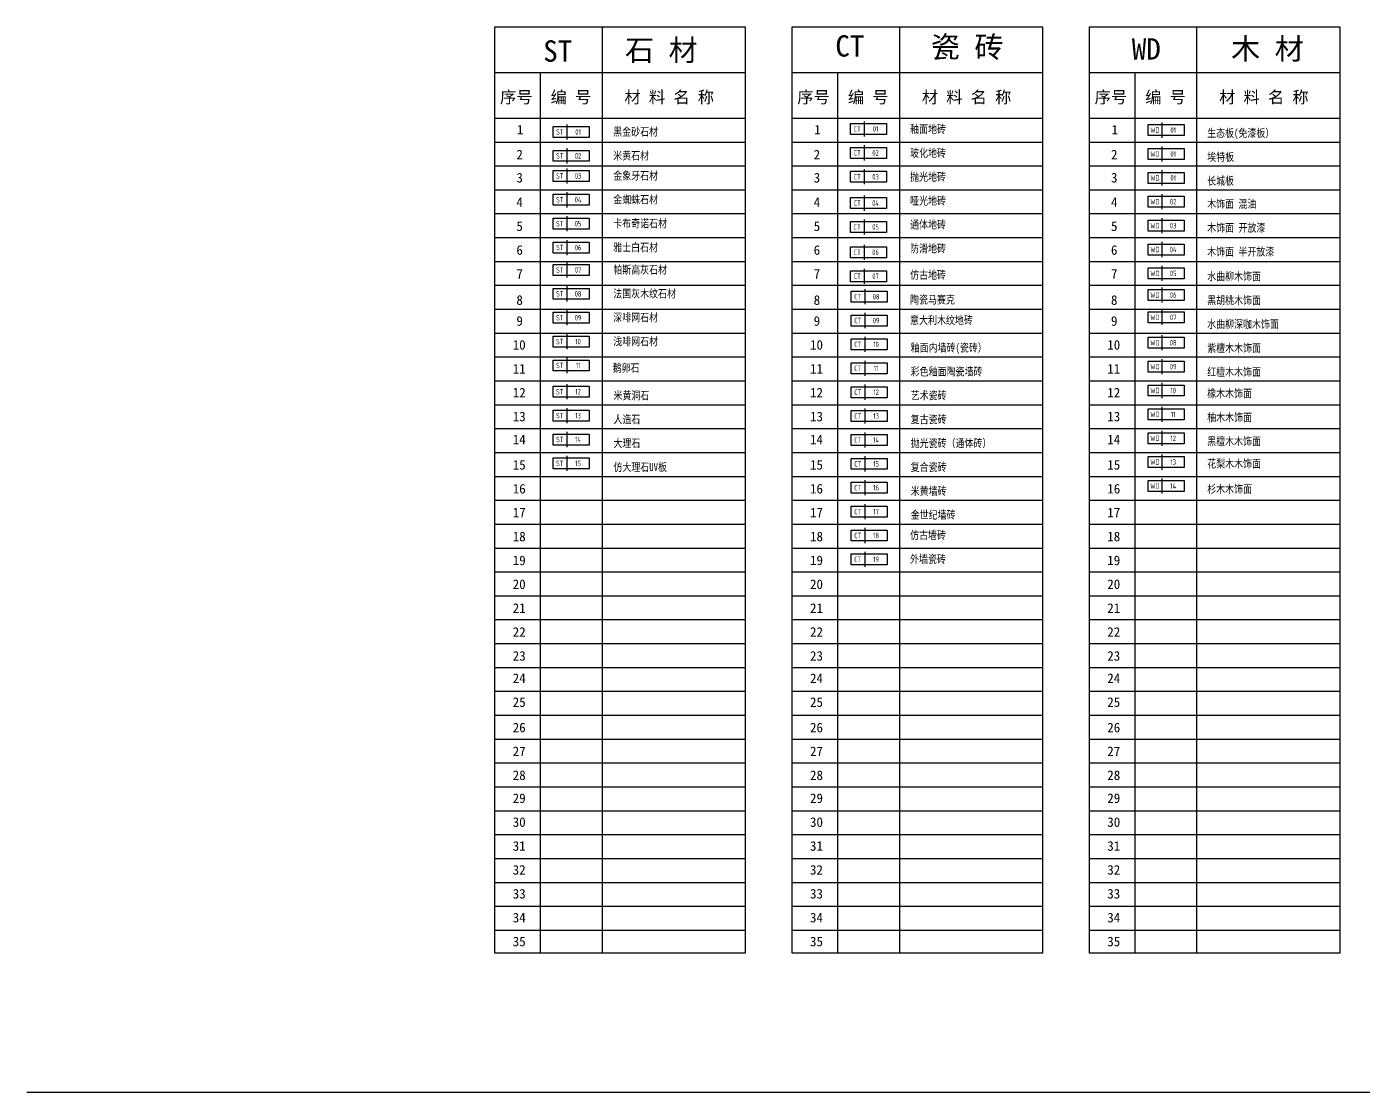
# Model space of a CAD drawing. Header units: millimetres. Extents: x -108685 to 756730, y -311791 to -113.
# Drawn here: x -49350 to -36820, y -290623 to -280632 of the extents above; entities that cross this region are included whole.
import ezdxf
from ezdxf.enums import TextEntityAlignment as Align

# ---------------------------------------------------------------- set-up
doc = ezdxf.new("R2010")
doc.units = ezdxf.units.MM
doc.layers.add('AQ3-【土建墙体】Original_wall', color=160, linetype='Continuous')
doc.layers.add('XX9-【标注引线】Dim', color=44, linetype='Continuous')
doc.styles.add('BLIP', font='ARCHSTYL.SHX', dxfattribs={"width": 0.75, "height": 12})
doc.styles.add('LRL-DIMT', font='archquik.shx', dxfattribs={"width": 0.8})
doc.styles.add('LRL-TXT1', font='NSimSun.ttf', dxfattribs={"width": 0.8})
doc.styles.add('新宋体', font='NSimSun.ttf')
doc.styles.add('黑体', font='simhei.ttf')

# ---------------------------------------------------------------- blocks, each defined once
blk = doc.blocks.new('FIN-REF')
for p, q in [((0, -3.5), (0, 3.5)), ((0, 3.5), (23, 3.5)), ((9, -4.83), (9, 4.83)), ((23, 3.5), (23, -3.5)), ((23, -3.5), (0, -3.5))]:
    blk.add_line(p, q)
at = {"style": 'BLIP', "width": 0.8, "flags": 4}
for p in [(-1.25, -3.33), (-1.16, -7.76)]:
    blk.add_attdef('ITEM', text='', height=3.5, dxfattribs=at).set_placement(p, align=Align.BOTTOM_RIGHT)
for tag, p in [('ITEM', (4.27, 0.01)), ('NUM', (15.95, 0.01)), ('ITEM', (10.51, -6.85)), ('ITEM', (10.51, -11.28))]:
    blk.add_attdef(tag, text='', height=3.5, dxfattribs=at).set_placement(p, align=Align.MIDDLE)
for p in [(23.89, -3.41), (24.07, -7.75)]:
    blk.add_attdef('ITEM', text='', height=3.5, dxfattribs=at).set_placement(p, align=Align.BOTTOM_LEFT)

msp = doc.modelspace()

# ---------------------------------------------------------------- linework, layer by layer
for p, q in [((-44960.6, -280632.4), (-42614.3, -280632.4)), ((-43956.1, -280632.4), (-43956.1, -289318.8)), ((-42614.3, -280632.4), (-42614.3, -289318.8)), ((-42173.6, -280632.4), (-39827.4, -280632.4)), ((-41169.2, -280632.4), (-41169.2, -289318.8)), ((-39827.4, -280632.4), (-39827.4, -289318.8)), ((-39386.7, -280632.4), (-37040.4, -280632.4)), ((-38382.2, -280632.4), (-38382.2, -289318.8)), ((-37040.4, -280632.4), (-37040.4, -289318.8)), ((-44960.6, -281060.9), (-42614.3, -281060.9)), ((-44535.9, -281060.9), (-44535.9, -289318.8)), ((-42173.6, -281060.9), (-39827.4, -281060.9)), ((-41749, -281060.9), (-41749, -289318.8)), ((-39386.7, -281060.9), (-37040.4, -281060.9)), ((-38962, -281060.9), (-38962, -289318.8)), ((-44960.6, -281489.4), (-42614.3, -281489.4)), ((-42173.6, -281489.4), (-39827.4, -281489.4)), ((-39386.7, -281489.4), (-37040.4, -281489.4)), ((-44960.6, -281713.4), (-42614.3, -281713.4)), ((-42173.6, -281713.4), (-39827.4, -281713.4)), ((-39386.7, -281713.4), (-37040.4, -281713.4)), ((-44960.6, -281937.3), (-42614.3, -281937.3)), ((-42173.6, -281937.3), (-39827.4, -281937.3)), ((-39386.7, -281937.3), (-37040.4, -281937.3)), ((-44960.6, -282161.2), (-42614.3, -282161.2)), ((-42173.6, -282161.2), (-39827.4, -282161.2)), ((-39386.7, -282161.2), (-37040.4, -282161.2)), ((-44960.6, -282385.1), (-42614.3, -282385.1)), ((-42173.6, -282385.1), (-39827.4, -282385.1)), ((-39386.7, -282385.1), (-37040.4, -282385.1)), ((-44960.6, -282609.1), (-42614.3, -282609.1)), ((-42173.6, -282609.1), (-39827.4, -282609.1)), ((-39386.7, -282609.1), (-37040.4, -282609.1)), ((-44960.6, -282833), (-42614.3, -282833)), ((-42173.6, -282833), (-39827.4, -282833)), ((-39386.7, -282833), (-37040.4, -282833)), ((-44960.6, -283056.9), (-42614.3, -283056.9)), ((-42173.6, -283056.9), (-39827.4, -283056.9)), ((-39386.7, -283056.9), (-37040.4, -283056.9)), ((-44960.6, -283280.9), (-42614.3, -283280.9)), ((-42173.6, -283280.9), (-39827.4, -283280.9)), ((-39386.7, -283280.9), (-37040.4, -283280.9)), ((-44960.6, -283504.8), (-42614.3, -283504.8)), ((-42173.6, -283504.8), (-39827.4, -283504.8)), ((-39386.7, -283504.8), (-37040.4, -283504.8)), ((-44960.6, -283728.7), (-42614.3, -283728.7)), ((-42173.6, -283728.7), (-39827.4, -283728.7)), ((-39386.7, -283728.7), (-37040.4, -283728.7)), ((-44960.6, -283952.6), (-42614.3, -283952.6)), ((-42173.6, -283952.6), (-39827.4, -283952.6)), ((-39386.7, -283952.6), (-37040.4, -283952.6)), ((-44960.6, -284176.6), (-42614.3, -284176.6)), ((-42173.6, -284176.6), (-39827.4, -284176.6)), ((-39386.7, -284176.6), (-37040.4, -284176.6)), ((-44960.6, -284400.5), (-42614.3, -284400.5)), ((-42173.6, -284400.5), (-39827.4, -284400.5)), ((-39386.7, -284400.5), (-37040.4, -284400.5)), ((-44960.6, -284624.4), (-42614.3, -284624.4)), ((-42173.6, -284624.4), (-39827.4, -284624.4)), ((-39386.7, -284624.4), (-37040.4, -284624.4)), ((-44960.6, -284848.4), (-42614.3, -284848.4)), ((-42173.6, -284848.4), (-39827.4, -284848.4)), ((-39386.7, -284848.4), (-37040.4, -284848.4)), ((-44960.6, -285072.3), (-42614.3, -285072.3)), ((-42173.6, -285072.3), (-39827.4, -285072.3)), ((-39386.7, -285072.3), (-37040.4, -285072.3)), ((-44960.6, -285296.2), (-42614.3, -285296.2)), ((-42173.6, -285296.2), (-39827.4, -285296.2)), ((-39386.7, -285296.2), (-37040.4, -285296.2)), ((-44960.6, -285520.1), (-42614.3, -285520.1)), ((-42173.6, -285520.1), (-39827.4, -285520.1)), ((-39386.7, -285520.1), (-37040.4, -285520.1)), ((-44960.6, -285744.1), (-42614.3, -285744.1)), ((-42173.6, -285744.1), (-39827.4, -285744.1)), ((-39386.7, -285744.1), (-37040.4, -285744.1)), ((-44960.6, -285968), (-42614.3, -285968)), ((-42173.6, -285968), (-39827.4, -285968)), ((-39386.7, -285968), (-37040.4, -285968)), ((-44960.6, -286191.9), (-42614.3, -286191.9)), ((-42173.6, -286191.9), (-39827.4, -286191.9)), ((-39386.7, -286191.9), (-37040.4, -286191.9)), ((-44960.6, -286415.9), (-42614.3, -286415.9)), ((-42173.6, -286415.9), (-39827.4, -286415.9)), ((-39386.7, -286415.9), (-37040.4, -286415.9)), ((-44960.6, -286639.8), (-42614.3, -286639.8)), ((-42173.6, -286639.8), (-39827.4, -286639.8)), ((-39386.7, -286639.8), (-37040.4, -286639.8)), ((-44960.6, -286863.7), (-42614.3, -286863.7)), ((-42173.6, -286863.7), (-39827.4, -286863.7)), ((-39386.7, -286863.7), (-37040.4, -286863.7)), ((-44960.6, -287087.6), (-42614.3, -287087.6)), ((-42173.6, -287087.6), (-39827.4, -287087.6)), ((-39386.7, -287087.6), (-37040.4, -287087.6)), ((-44960.6, -287311.6), (-42614.3, -287311.6)), ((-42173.6, -287311.6), (-39827.4, -287311.6)), ((-39386.7, -287311.6), (-37040.4, -287311.6)), ((-44960.6, -287535.5), (-42614.3, -287535.5)), ((-42173.6, -287535.5), (-39827.4, -287535.5)), ((-39386.7, -287535.5), (-37040.4, -287535.5)), ((-44960.6, -287759.4), (-42614.3, -287759.4)), ((-42173.6, -287759.4), (-39827.4, -287759.4)), ((-39386.7, -287759.4), (-37040.4, -287759.4)), ((-44960.6, -287983.3), (-42614.3, -287983.3)), ((-42173.6, -287983.3), (-39827.4, -287983.3)), ((-39386.7, -287983.3), (-37040.4, -287983.3)), ((-44960.6, -288207.3), (-42614.3, -288207.3)), ((-42173.6, -288207.3), (-39827.4, -288207.3)), ((-39386.7, -288207.3), (-37040.4, -288207.3)), ((-44960.6, -288431.2), (-42614.3, -288431.2)), ((-42173.6, -288431.2), (-39827.4, -288431.2)), ((-39386.7, -288431.2), (-37040.4, -288431.2)), ((-44960.6, -288655.1), (-42614.3, -288655.1)), ((-42173.6, -288655.1), (-39827.4, -288655.1)), ((-39386.7, -288655.1), (-37040.4, -288655.1)), ((-44960.6, -288879.1), (-42614.3, -288879.1)), ((-42173.6, -288879.1), (-39827.4, -288879.1)), ((-39386.7, -288879.1), (-37040.4, -288879.1)), ((-44960.6, -289103), (-42614.3, -289103)), ((-42173.6, -289103), (-39827.4, -289103)), ((-39386.7, -289103), (-37040.4, -289103))]:
    msp.add_line(p, q)
for points in [[(-42614.3, -281060.9), (-42614.3, -289318.8), (-44960.6, -289318.8), (-44960.6, -280632.4)], [(-39827.4, -281060.9), (-39827.4, -289318.8), (-42173.6, -289318.8), (-42173.6, -280632.4)], [(-37040.4, -281060.9), (-37040.4, -289318.8), (-39386.7, -289318.8), (-39386.7, -280632.4)]]:
    msp.add_lwpolyline(points)
at = {"layer": 'AQ3-【土建墙体】Original_wall'}
msp.add_line((-49349.6, -290623.4), (-23225.1, -290623.4), dxfattribs=at)

# ---------------------------------------------------------------- block references
ref = msp.add_blockref('FIN-REF', (-41626.4, -281591.1), dxfattribs=dict(xscale=14.67391304340708, yscale=14.67391304340708, zscale=14.67391304340708))
ref.add_attrib('ITEM', 'CT', dxfattribs={"height": 51.36, "style": 'LRL-DIMT', "width": 0.8}).set_placement((-41563.7, -281591), align=Align.MIDDLE)
ref.add_attrib('NUM', '01', dxfattribs={"height": 51.36, "style": 'LRL-DIMT', "width": 0.8}).set_placement((-41392.3, -281591), align=Align.MIDDLE)
ref = msp.add_blockref('FIN-REF', (-38836.2, -281601.8), dxfattribs=dict(xscale=14.67391304340708, yscale=14.67391304340708, zscale=14.67391304340708))
ref.add_attrib('ITEM', 'WD', dxfattribs={"height": 51.36, "style": 'LRL-DIMT', "width": 0.8}).set_placement((-38773.5, -281601.6), align=Align.MIDDLE)
ref.add_attrib('NUM', '01', dxfattribs={"height": 51.36, "style": 'LRL-DIMT', "width": 0.8}).set_placement((-38602.1, -281601.6), align=Align.MIDDLE)
at = {"linetype": 'ByBlock'}
ref = msp.add_blockref('FIN-REF', (-44415.2, -281619), dxfattribs=dict(at, xscale=14.67391304340708, yscale=14.67391304340708, zscale=14.67391304340708))
ref.add_attrib('ITEM', 'ST', dxfattribs={"height": 51.36, "style": 'LRL-DIMT', "width": 0.8}).set_placement((-44352.5, -281618.8), align=Align.MIDDLE)
ref.add_attrib('NUM', '01', dxfattribs={"height": 51.36, "style": 'LRL-DIMT', "width": 0.8}).set_placement((-44181, -281618.8), align=Align.MIDDLE)
ref = msp.add_blockref('FIN-REF', (-44415.2, -281842.9), dxfattribs=dict(at, xscale=14.67391304340708, yscale=14.67391304340708, zscale=14.67391304340708))
ref.add_attrib('ITEM', 'ST', dxfattribs={"height": 51.36, "style": 'LRL-DIMT', "width": 0.8}).set_placement((-44352.5, -281842.8), align=Align.MIDDLE)
ref.add_attrib('NUM', '02', dxfattribs={"height": 51.36, "style": 'LRL-DIMT', "width": 0.8}).set_placement((-44181, -281842.8), align=Align.MIDDLE)
ref = msp.add_blockref('FIN-REF', (-41626.4, -281815.1), dxfattribs=dict(xscale=14.67391304340708, yscale=14.67391304340708, zscale=14.67391304340708))
ref.add_attrib('ITEM', 'CT', dxfattribs={"height": 51.36, "style": 'LRL-DIMT', "width": 0.8}).set_placement((-41563.7, -281814.9), align=Align.MIDDLE)
ref.add_attrib('NUM', '02', dxfattribs={"height": 51.36, "style": 'LRL-DIMT', "width": 0.8}).set_placement((-41392.3, -281814.9), align=Align.MIDDLE)
ref = msp.add_blockref('FIN-REF', (-38836.2, -281825.7), dxfattribs=dict(xscale=14.67391304340708, yscale=14.67391304340708, zscale=14.67391304340708))
ref.add_attrib('ITEM', 'WD', dxfattribs={"height": 51.36, "style": 'LRL-DIMT', "width": 0.8}).set_placement((-38773.5, -281825.5), align=Align.MIDDLE)
ref.add_attrib('NUM', '01', dxfattribs={"height": 51.36, "style": 'LRL-DIMT', "width": 0.8}).set_placement((-38602.1, -281825.5), align=Align.MIDDLE)
ref = msp.add_blockref('FIN-REF', (-44415.2, -282031.2), dxfattribs=dict(at, xscale=14.67391304340708, yscale=14.67391304340708, zscale=14.67391304340708))
ref.add_attrib('ITEM', 'ST', dxfattribs={"height": 51.36, "style": 'LRL-DIMT', "width": 0.8}).set_placement((-44352.5, -282031), align=Align.MIDDLE)
ref.add_attrib('NUM', '03', dxfattribs={"height": 51.36, "style": 'LRL-DIMT', "width": 0.8}).set_placement((-44181, -282031), align=Align.MIDDLE)
ref = msp.add_blockref('FIN-REF', (-41626.4, -282039), dxfattribs=dict(xscale=14.67391304340708, yscale=14.67391304340708, zscale=14.67391304340708))
ref.add_attrib('ITEM', 'CT', dxfattribs={"height": 51.36, "style": 'LRL-DIMT', "width": 0.8}).set_placement((-41563.7, -282038.8), align=Align.MIDDLE)
ref.add_attrib('NUM', '03', dxfattribs={"height": 51.36, "style": 'LRL-DIMT', "width": 0.8}).set_placement((-41392.3, -282038.8), align=Align.MIDDLE)
ref = msp.add_blockref('FIN-REF', (-38836.2, -282049.6), dxfattribs=dict(xscale=14.67391304340708, yscale=14.67391304340708, zscale=14.67391304340708))
ref.add_attrib('ITEM', 'WD', dxfattribs={"height": 51.36, "style": 'LRL-DIMT', "width": 0.8}).set_placement((-38773.5, -282049.4), align=Align.MIDDLE)
ref.add_attrib('NUM', '01', dxfattribs={"height": 51.36, "style": 'LRL-DIMT', "width": 0.8}).set_placement((-38602.1, -282049.4), align=Align.MIDDLE)
ref = msp.add_blockref('FIN-REF', (-44415.2, -282255.1), dxfattribs=dict(at, xscale=14.67391304340708, yscale=14.67391304340708, zscale=14.67391304340708))
ref.add_attrib('ITEM', 'ST', dxfattribs={"height": 51.36, "style": 'LRL-DIMT', "width": 0.8}).set_placement((-44352.5, -282254.9), align=Align.MIDDLE)
ref.add_attrib('NUM', '04', dxfattribs={"height": 51.36, "style": 'LRL-DIMT', "width": 0.8}).set_placement((-44181, -282254.9), align=Align.MIDDLE)
ref = msp.add_blockref('FIN-REF', (-41626.4, -282286.3), dxfattribs=dict(xscale=14.67391304340708, yscale=14.67391304340708, zscale=14.67391304340708))
ref.add_attrib('ITEM', 'CT', dxfattribs={"height": 51.36, "style": 'LRL-DIMT', "width": 0.8}).set_placement((-41563.7, -282286.1), align=Align.MIDDLE)
ref.add_attrib('NUM', '04', dxfattribs={"height": 51.36, "style": 'LRL-DIMT', "width": 0.8}).set_placement((-41392.3, -282286.1), align=Align.MIDDLE)
ref = msp.add_blockref('FIN-REF', (-38836.2, -282273.6), dxfattribs=dict(xscale=14.67391304340708, yscale=14.67391304340708, zscale=14.67391304340708))
ref.add_attrib('ITEM', 'WD', dxfattribs={"height": 51.36, "style": 'LRL-DIMT', "width": 0.8}).set_placement((-38773.5, -282273.4), align=Align.MIDDLE)
ref.add_attrib('NUM', '02', dxfattribs={"height": 51.36, "style": 'LRL-DIMT', "width": 0.8}).set_placement((-38602.1, -282273.4), align=Align.MIDDLE)
ref = msp.add_blockref('FIN-REF', (-44415.2, -282479), dxfattribs=dict(at, xscale=14.67391304340708, yscale=14.67391304340708, zscale=14.67391304340708))
ref.add_attrib('ITEM', 'ST', dxfattribs={"height": 51.36, "style": 'LRL-DIMT', "width": 0.8}).set_placement((-44352.5, -282478.9), align=Align.MIDDLE)
ref.add_attrib('NUM', '05', dxfattribs={"height": 51.36, "style": 'LRL-DIMT', "width": 0.8}).set_placement((-44181, -282478.9), align=Align.MIDDLE)
ref = msp.add_blockref('FIN-REF', (-41626.4, -282510.2), dxfattribs=dict(xscale=14.67391304340708, yscale=14.67391304340708, zscale=14.67391304340708))
ref.add_attrib('ITEM', 'CT', dxfattribs={"height": 51.36, "style": 'LRL-DIMT', "width": 0.8}).set_placement((-41563.7, -282510), align=Align.MIDDLE)
ref.add_attrib('NUM', '05', dxfattribs={"height": 51.36, "style": 'LRL-DIMT', "width": 0.8}).set_placement((-41392.3, -282510), align=Align.MIDDLE)
ref = msp.add_blockref('FIN-REF', (-38836.2, -282497.5), dxfattribs=dict(xscale=14.67391304340708, yscale=14.67391304340708, zscale=14.67391304340708))
ref.add_attrib('ITEM', 'WD', dxfattribs={"height": 51.36, "style": 'LRL-DIMT', "width": 0.8}).set_placement((-38773.5, -282497.3), align=Align.MIDDLE)
ref.add_attrib('NUM', '03', dxfattribs={"height": 51.36, "style": 'LRL-DIMT', "width": 0.8}).set_placement((-38602.1, -282497.3), align=Align.MIDDLE)
ref = msp.add_blockref('FIN-REF', (-44415.2, -282703), dxfattribs=dict(at, xscale=14.67391304340708, yscale=14.67391304340708, zscale=14.67391304340708))
ref.add_attrib('ITEM', 'ST', dxfattribs={"height": 51.36, "style": 'LRL-DIMT', "width": 0.8}).set_placement((-44352.5, -282702.8), align=Align.MIDDLE)
ref.add_attrib('NUM', '06', dxfattribs={"height": 51.36, "style": 'LRL-DIMT', "width": 0.8}).set_placement((-44181, -282702.8), align=Align.MIDDLE)
ref = msp.add_blockref('FIN-REF', (-38836.2, -282721.4), dxfattribs=dict(xscale=14.67391304340708, yscale=14.67391304340708, zscale=14.67391304340708))
ref.add_attrib('ITEM', 'WD', dxfattribs={"height": 51.36, "style": 'LRL-DIMT', "width": 0.8}).set_placement((-38773.5, -282721.2), align=Align.MIDDLE)
ref.add_attrib('NUM', '04', dxfattribs={"height": 51.36, "style": 'LRL-DIMT', "width": 0.8}).set_placement((-38602.1, -282721.2), align=Align.MIDDLE)
ref = msp.add_blockref('FIN-REF', (-41626.4, -282748.1), dxfattribs=dict(at, xscale=14.67391304340708, yscale=14.67391304340708, zscale=14.67391304340708))
ref.add_attrib('ITEM', 'CT', dxfattribs={"height": 51.36, "style": 'LRL-DIMT', "width": 0.8}).set_placement((-41563.7, -282747.9), align=Align.MIDDLE)
ref.add_attrib('NUM', '06', dxfattribs={"height": 51.36, "style": 'LRL-DIMT', "width": 0.8}).set_placement((-41392.3, -282747.9), align=Align.MIDDLE)
ref = msp.add_blockref('FIN-REF', (-44415.2, -282913), dxfattribs=dict(at, xscale=14.67391304340708, yscale=14.67391304340708, zscale=14.67391304340708))
ref.add_attrib('ITEM', 'ST', dxfattribs={"height": 51.36, "style": 'LRL-DIMT', "width": 0.8}).set_placement((-44352.5, -282912.8), align=Align.MIDDLE)
ref.add_attrib('NUM', '07', dxfattribs={"height": 51.36, "style": 'LRL-DIMT', "width": 0.8}).set_placement((-44181, -282912.8), align=Align.MIDDLE)
ref = msp.add_blockref('FIN-REF', (-41626.4, -282972.1), dxfattribs=dict(at, xscale=14.67391304340708, yscale=14.67391304340708, zscale=14.67391304340708))
ref.add_attrib('ITEM', 'CT', dxfattribs={"height": 51.36, "style": 'LRL-DIMT', "width": 0.8}).set_placement((-41563.7, -282971.9), align=Align.MIDDLE)
ref.add_attrib('NUM', '07', dxfattribs={"height": 51.36, "style": 'LRL-DIMT', "width": 0.8}).set_placement((-41392.3, -282971.9), align=Align.MIDDLE)
ref = msp.add_blockref('FIN-REF', (-38836.2, -282945.3), dxfattribs=dict(xscale=14.67391304340708, yscale=14.67391304340708, zscale=14.67391304340708))
ref.add_attrib('ITEM', 'WD', dxfattribs={"height": 51.36, "style": 'LRL-DIMT', "width": 0.8}).set_placement((-38773.5, -282945.2), align=Align.MIDDLE)
ref.add_attrib('NUM', '05', dxfattribs={"height": 51.36, "style": 'LRL-DIMT', "width": 0.8}).set_placement((-38602.1, -282945.2), align=Align.MIDDLE)
ref = msp.add_blockref('FIN-REF', (-44415.2, -283136.9), dxfattribs=dict(at, xscale=14.67391304340708, yscale=14.67391304340708, zscale=14.67391304340708))
ref.add_attrib('ITEM', 'ST', dxfattribs={"height": 51.36, "style": 'LRL-DIMT', "width": 0.8}).set_placement((-44352.5, -283136.7), align=Align.MIDDLE)
ref.add_attrib('NUM', '08', dxfattribs={"height": 51.36, "style": 'LRL-DIMT', "width": 0.8}).set_placement((-44181, -283136.7), align=Align.MIDDLE)
ref = msp.add_blockref('FIN-REF', (-41621.3, -283163.5), dxfattribs=dict(xscale=14.67391304340708, yscale=14.67391304340708, zscale=14.67391304340708))
ref.add_attrib('ITEM', 'CT', dxfattribs={"height": 51.36, "style": 'LRL-DIMT', "width": 0.8}).set_placement((-41558.6, -283163.3), align=Align.MIDDLE)
ref.add_attrib('NUM', '08', dxfattribs={"height": 51.36, "style": 'LRL-DIMT', "width": 0.8}).set_placement((-41387.2, -283163.3), align=Align.MIDDLE)
ref = msp.add_blockref('FIN-REF', (-38836.2, -283147.5), dxfattribs=dict(xscale=14.67391304340708, yscale=14.67391304340708, zscale=14.67391304340708))
ref.add_attrib('ITEM', 'WD', dxfattribs={"height": 51.36, "style": 'LRL-DIMT', "width": 0.8}).set_placement((-38773.5, -283147.3), align=Align.MIDDLE)
ref.add_attrib('NUM', '06', dxfattribs={"height": 51.36, "style": 'LRL-DIMT', "width": 0.8}).set_placement((-38602.1, -283147.3), align=Align.MIDDLE)
ref = msp.add_blockref('FIN-REF', (-44415.2, -283360.8), dxfattribs=dict(at, xscale=14.67391304340708, yscale=14.67391304340708, zscale=14.67391304340708))
ref.add_attrib('ITEM', 'ST', dxfattribs={"height": 51.36, "style": 'LRL-DIMT', "width": 0.8}).set_placement((-44352.5, -283360.6), align=Align.MIDDLE)
ref.add_attrib('NUM', '09', dxfattribs={"height": 51.36, "style": 'LRL-DIMT', "width": 0.8}).set_placement((-44181, -283360.6), align=Align.MIDDLE)
ref = msp.add_blockref('FIN-REF', (-38836.2, -283357.5), dxfattribs=dict(xscale=14.67391304340708, yscale=14.67391304340708, zscale=14.67391304340708))
ref.add_attrib('ITEM', 'WD', dxfattribs={"height": 51.36, "style": 'LRL-DIMT', "width": 0.8}).set_placement((-38773.5, -283357.3), align=Align.MIDDLE)
ref.add_attrib('NUM', '07', dxfattribs={"height": 51.36, "style": 'LRL-DIMT', "width": 0.8}).set_placement((-38602.1, -283357.3), align=Align.MIDDLE)
ref = msp.add_blockref('FIN-REF', (-41621.3, -283387.4), dxfattribs=dict(xscale=14.67391304340708, yscale=14.67391304340708, zscale=14.67391304340708))
ref.add_attrib('ITEM', 'CT', dxfattribs={"height": 51.36, "style": 'LRL-DIMT', "width": 0.8}).set_placement((-41558.6, -283387.2), align=Align.MIDDLE)
ref.add_attrib('NUM', '09', dxfattribs={"height": 51.36, "style": 'LRL-DIMT', "width": 0.8}).set_placement((-41387.2, -283387.2), align=Align.MIDDLE)
ref = msp.add_blockref('FIN-REF', (-44415.2, -283584.7), dxfattribs=dict(at, xscale=14.67391304340708, yscale=14.67391304340708, zscale=14.67391304340708))
ref.add_attrib('ITEM', 'ST', dxfattribs={"height": 51.36, "style": 'LRL-DIMT', "width": 0.8}).set_placement((-44352.5, -283584.5), align=Align.MIDDLE)
ref.add_attrib('NUM', '10', dxfattribs={"height": 51.36, "style": 'LRL-DIMT', "width": 0.8}).set_placement((-44181, -283584.5), align=Align.MIDDLE)
ref = msp.add_blockref('FIN-REF', (-41621.3, -283611.3), dxfattribs=dict(xscale=14.67391304340708, yscale=14.67391304340708, zscale=14.67391304340708))
ref.add_attrib('ITEM', 'CT', dxfattribs={"height": 51.36, "style": 'LRL-DIMT', "width": 0.8}).set_placement((-41558.6, -283611.1), align=Align.MIDDLE)
ref.add_attrib('NUM', '10', dxfattribs={"height": 51.36, "style": 'LRL-DIMT', "width": 0.8}).set_placement((-41387.2, -283611.1), align=Align.MIDDLE)
ref = msp.add_blockref('FIN-REF', (-38836.2, -283595.4), dxfattribs=dict(xscale=14.67391304340708, yscale=14.67391304340708, zscale=14.67391304340708))
ref.add_attrib('ITEM', 'WD', dxfattribs={"height": 51.36, "style": 'LRL-DIMT', "width": 0.8}).set_placement((-38773.5, -283595.2), align=Align.MIDDLE)
ref.add_attrib('NUM', '08', dxfattribs={"height": 51.36, "style": 'LRL-DIMT', "width": 0.8}).set_placement((-38602.1, -283595.2), align=Align.MIDDLE)
ref = msp.add_blockref('FIN-REF', (-44415.2, -283808.7), dxfattribs=dict(at, xscale=14.67391304340708, yscale=14.67391304340708, zscale=14.67391304340708))
ref.add_attrib('ITEM', 'ST', dxfattribs={"height": 51.36, "style": 'LRL-DIMT', "width": 0.8}).set_placement((-44352.5, -283808.5), align=Align.MIDDLE)
ref.add_attrib('NUM', '11', dxfattribs={"height": 51.36, "style": 'LRL-DIMT', "width": 0.8}).set_placement((-44181, -283808.5), align=Align.MIDDLE)
ref = msp.add_blockref('FIN-REF', (-41621.3, -283835.3), dxfattribs=dict(xscale=14.67391304340708, yscale=14.67391304340708, zscale=14.67391304340708))
ref.add_attrib('ITEM', 'CT', dxfattribs={"height": 51.36, "style": 'LRL-DIMT', "width": 0.8}).set_placement((-41558.6, -283835.1), align=Align.MIDDLE)
ref.add_attrib('NUM', '11', dxfattribs={"height": 51.36, "style": 'LRL-DIMT', "width": 0.8}).set_placement((-41387.2, -283835.1), align=Align.MIDDLE)
ref = msp.add_blockref('FIN-REF', (-38836.2, -283819.3), dxfattribs=dict(xscale=14.67391304340708, yscale=14.67391304340708, zscale=14.67391304340708))
ref.add_attrib('ITEM', 'WD', dxfattribs={"height": 51.36, "style": 'LRL-DIMT', "width": 0.8}).set_placement((-38773.5, -283819.1), align=Align.MIDDLE)
ref.add_attrib('NUM', '09', dxfattribs={"height": 51.36, "style": 'LRL-DIMT', "width": 0.8}).set_placement((-38602.1, -283819.1), align=Align.MIDDLE)
ref = msp.add_blockref('FIN-REF', (-44415.2, -284055.2), dxfattribs=dict(xscale=14.67391304340708, yscale=14.67391304340708, zscale=14.67391304340708))
ref.add_attrib('ITEM', 'ST', dxfattribs={"height": 51.36, "style": 'LRL-DIMT', "width": 0.8}).set_placement((-44352.5, -284055), align=Align.MIDDLE)
ref.add_attrib('NUM', '12', dxfattribs={"height": 51.36, "style": 'LRL-DIMT', "width": 0.8}).set_placement((-44181, -284055), align=Align.MIDDLE)
ref = msp.add_blockref('FIN-REF', (-41621.3, -284059.2), dxfattribs=dict(xscale=14.67391304340708, yscale=14.67391304340708, zscale=14.67391304340708))
ref.add_attrib('ITEM', 'CT', dxfattribs={"height": 51.36, "style": 'LRL-DIMT', "width": 0.8}).set_placement((-41558.6, -284059), align=Align.MIDDLE)
ref.add_attrib('NUM', '12', dxfattribs={"height": 51.36, "style": 'LRL-DIMT', "width": 0.8}).set_placement((-41387.2, -284059), align=Align.MIDDLE)
ref = msp.add_blockref('FIN-REF', (-38836.2, -284043.2), dxfattribs=dict(xscale=14.67391304340708, yscale=14.67391304340708, zscale=14.67391304340708))
ref.add_attrib('ITEM', 'WD', dxfattribs={"height": 51.36, "style": 'LRL-DIMT', "width": 0.8}).set_placement((-38773.5, -284043.1), align=Align.MIDDLE)
ref.add_attrib('NUM', '10', dxfattribs={"height": 51.36, "style": 'LRL-DIMT', "width": 0.8}).set_placement((-38602.1, -284043.1), align=Align.MIDDLE)
ref = msp.add_blockref('FIN-REF', (-44415.2, -284279.1), dxfattribs=dict(xscale=14.67391304340708, yscale=14.67391304340708, zscale=14.67391304340708))
ref.add_attrib('ITEM', 'ST', dxfattribs={"height": 51.36, "style": 'LRL-DIMT', "width": 0.8}).set_placement((-44352.5, -284278.9), align=Align.MIDDLE)
ref.add_attrib('NUM', '13', dxfattribs={"height": 51.36, "style": 'LRL-DIMT', "width": 0.8}).set_placement((-44181, -284278.9), align=Align.MIDDLE)
ref = msp.add_blockref('FIN-REF', (-41621.3, -284283.1), dxfattribs=dict(xscale=14.67391304340708, yscale=14.67391304340708, zscale=14.67391304340708))
ref.add_attrib('ITEM', 'CT', dxfattribs={"height": 51.36, "style": 'LRL-DIMT', "width": 0.8}).set_placement((-41558.6, -284282.9), align=Align.MIDDLE)
ref.add_attrib('NUM', '13', dxfattribs={"height": 51.36, "style": 'LRL-DIMT', "width": 0.8}).set_placement((-41387.2, -284282.9), align=Align.MIDDLE)
ref = msp.add_blockref('FIN-REF', (-38836.2, -284267.2), dxfattribs=dict(xscale=14.67391304340708, yscale=14.67391304340708, zscale=14.67391304340708))
ref.add_attrib('ITEM', 'WD', dxfattribs={"height": 51.36, "style": 'LRL-DIMT', "width": 0.8}).set_placement((-38773.5, -284267), align=Align.MIDDLE)
ref.add_attrib('NUM', '11', dxfattribs={"height": 51.36, "style": 'LRL-DIMT', "width": 0.8}).set_placement((-38602.1, -284267), align=Align.MIDDLE)
ref = msp.add_blockref('FIN-REF', (-38836.2, -284491.1), dxfattribs=dict(xscale=14.67391304340708, yscale=14.67391304340708, zscale=14.67391304340708))
ref.add_attrib('ITEM', 'WD', dxfattribs={"height": 51.36, "style": 'LRL-DIMT', "width": 0.8}).set_placement((-38773.5, -284490.9), align=Align.MIDDLE)
ref.add_attrib('NUM', '12', dxfattribs={"height": 51.36, "style": 'LRL-DIMT', "width": 0.8}).set_placement((-38602.1, -284490.9), align=Align.MIDDLE)
ref = msp.add_blockref('FIN-REF', (-44415.2, -284503), dxfattribs=dict(xscale=14.67391304340708, yscale=14.67391304340708, zscale=14.67391304340708))
ref.add_attrib('ITEM', 'ST', dxfattribs={"height": 51.36, "style": 'LRL-DIMT', "width": 0.8}).set_placement((-44352.5, -284502.9), align=Align.MIDDLE)
ref.add_attrib('NUM', '14', dxfattribs={"height": 51.36, "style": 'LRL-DIMT', "width": 0.8}).set_placement((-44181, -284502.9), align=Align.MIDDLE)
ref = msp.add_blockref('FIN-REF', (-41621.3, -284507), dxfattribs=dict(xscale=14.67391304340708, yscale=14.67391304340708, zscale=14.67391304340708))
ref.add_attrib('ITEM', 'CT', dxfattribs={"height": 51.36, "style": 'LRL-DIMT', "width": 0.8}).set_placement((-41558.6, -284506.9), align=Align.MIDDLE)
ref.add_attrib('NUM', '14', dxfattribs={"height": 51.36, "style": 'LRL-DIMT', "width": 0.8}).set_placement((-41387.2, -284506.9), align=Align.MIDDLE)
ref = msp.add_blockref('FIN-REF', (-44415.2, -284727), dxfattribs=dict(xscale=14.67391304340708, yscale=14.67391304340708, zscale=14.67391304340708))
ref.add_attrib('ITEM', 'ST', dxfattribs={"height": 51.36, "style": 'LRL-DIMT', "width": 0.8}).set_placement((-44352.5, -284726.8), align=Align.MIDDLE)
ref.add_attrib('NUM', '15', dxfattribs={"height": 51.36, "style": 'LRL-DIMT', "width": 0.8}).set_placement((-44181, -284726.8), align=Align.MIDDLE)
ref = msp.add_blockref('FIN-REF', (-41621.3, -284731), dxfattribs=dict(xscale=14.67391304340708, yscale=14.67391304340708, zscale=14.67391304340708))
ref.add_attrib('ITEM', 'CT', dxfattribs={"height": 51.36, "style": 'LRL-DIMT', "width": 0.8}).set_placement((-41558.6, -284730.8), align=Align.MIDDLE)
ref.add_attrib('NUM', '15', dxfattribs={"height": 51.36, "style": 'LRL-DIMT', "width": 0.8}).set_placement((-41387.2, -284730.8), align=Align.MIDDLE)
ref = msp.add_blockref('FIN-REF', (-38836.2, -284715), dxfattribs=dict(xscale=14.67391304340708, yscale=14.67391304340708, zscale=14.67391304340708))
ref.add_attrib('ITEM', 'WD', dxfattribs={"height": 51.36, "style": 'LRL-DIMT', "width": 0.8}).set_placement((-38773.5, -284714.8), align=Align.MIDDLE)
ref.add_attrib('NUM', '13', dxfattribs={"height": 51.36, "style": 'LRL-DIMT', "width": 0.8}).set_placement((-38602.1, -284714.8), align=Align.MIDDLE)
ref = msp.add_blockref('FIN-REF', (-41621.3, -284954.9), dxfattribs=dict(xscale=14.67391304340708, yscale=14.67391304340708, zscale=14.67391304340708))
ref.add_attrib('ITEM', 'CT', dxfattribs={"height": 51.36, "style": 'LRL-DIMT', "width": 0.8}).set_placement((-41558.6, -284954.7), align=Align.MIDDLE)
ref.add_attrib('NUM', '16', dxfattribs={"height": 51.36, "style": 'LRL-DIMT', "width": 0.8}).set_placement((-41387.2, -284954.7), align=Align.MIDDLE)
ref = msp.add_blockref('FIN-REF', (-38836.2, -284939), dxfattribs=dict(xscale=14.67391304340708, yscale=14.67391304340708, zscale=14.67391304340708))
ref.add_attrib('ITEM', 'WD', dxfattribs={"height": 51.36, "style": 'LRL-DIMT', "width": 0.8}).set_placement((-38773.5, -284938.8), align=Align.MIDDLE)
ref.add_attrib('NUM', '14', dxfattribs={"height": 51.36, "style": 'LRL-DIMT', "width": 0.8}).set_placement((-38602.1, -284938.8), align=Align.MIDDLE)
ref = msp.add_blockref('FIN-REF', (-41621.3, -285178.8), dxfattribs=dict(xscale=14.67391304340708, yscale=14.67391304340708, zscale=14.67391304340708))
ref.add_attrib('ITEM', 'CT', dxfattribs={"height": 51.36, "style": 'LRL-DIMT', "width": 0.8}).set_placement((-41558.6, -285178.6), align=Align.MIDDLE)
ref.add_attrib('NUM', '17', dxfattribs={"height": 51.36, "style": 'LRL-DIMT', "width": 0.8}).set_placement((-41387.2, -285178.6), align=Align.MIDDLE)
ref = msp.add_blockref('FIN-REF', (-41621.3, -285402.8), dxfattribs=dict(xscale=14.67391304340708, yscale=14.67391304340708, zscale=14.67391304340708))
ref.add_attrib('ITEM', 'CT', dxfattribs={"height": 51.36, "style": 'LRL-DIMT', "width": 0.8}).set_placement((-41558.6, -285402.6), align=Align.MIDDLE)
ref.add_attrib('NUM', '18', dxfattribs={"height": 51.36, "style": 'LRL-DIMT', "width": 0.8}).set_placement((-41387.2, -285402.6), align=Align.MIDDLE)
ref = msp.add_blockref('FIN-REF', (-41621.3, -285626.7), dxfattribs=dict(xscale=14.67391304340708, yscale=14.67391304340708, zscale=14.67391304340708))
ref.add_attrib('ITEM', 'CT', dxfattribs={"height": 51.36, "style": 'LRL-DIMT', "width": 0.8}).set_placement((-41558.6, -285626.5), align=Align.MIDDLE)
ref.add_attrib('NUM', '19', dxfattribs={"height": 51.36, "style": 'LRL-DIMT', "width": 0.8}).set_placement((-41387.2, -285626.5), align=Align.MIDDLE)

# ---------------------------------------------------------------- texts
at = {"style": '新宋体'}
for s, height, p in [('序号', 111.96, (-44912.6, -281349)), ('编 号', 111.96, (-44438.6, -281349)), ('材 料 名 称', 111.96, (-43745.6, -281349)), ('序号', 111.96, (-42125.7, -281349)), ('编 号', 111.96, (-41651.7, -281349)), ('材 料 名 称', 111.96, (-40958.6, -281349)), ('序号', 111.96, (-39338.7, -281349)), ('编 号', 111.96, (-38864.8, -281349)), ('材 料 名 称', 111.96, (-38171.7, -281349)), ('1', 89.6, (-44753.8, -281642.7)), ('1', 89.6, (-41966.8, -281642.7)), ('1', 89.6, (-39179.9, -281642.7)), ('2', 89.6, (-44759.3, -281876.2)), ('2', 89.6, (-41972.3, -281876.2)), ('2', 89.6, (-39185.4, -281876.2)), ('3', 89.6, (-44759.3, -282092.7)), ('3', 89.6, (-41972.3, -282092.7)), ('3', 89.6, (-39185.4, -282092.7)), ('4', 89.6, (-44759.3, -282323.1)), ('4', 89.6, (-41972.3, -282323.1)), ('4', 89.6, (-39185.4, -282323.1)), ('5', 89.6, (-44759.3, -282547)), ('5', 89.6, (-41972.3, -282547)), ('5', 89.6, (-39185.4, -282547)), ('6', 89.6, (-44759.3, -282770.9)), ('6', 89.6, (-41972.3, -282770.9)), ('6', 89.6, (-39185.4, -282770.9)), ('7', 89.6, (-44759.3, -282994.8)), ('7', 89.6, (-41972.3, -282994.8)), ('7', 89.6, (-39185.4, -282994.8)), ('8', 89.6, (-44759.3, -283239.9)), ('8', 89.6, (-41972.3, -283239.9)), ('8', 89.6, (-39185.4, -283239.9)), ('9', 89.6, (-44759.3, -283436.3)), ('9', 89.6, (-41972.3, -283436.3)), ('9', 89.6, (-39185.4, -283436.3)), ('10', 89.57, (-44793.9, -283660.2)), ('10', 89.57, (-42007, -283660.2)), ('10', 89.57, (-39220.1, -283660.2)), ('11', 89.57, (-44793.9, -283884.1)), ('11', 89.57, (-42007, -283884.1)), ('11', 89.57, (-39220.1, -283884.1)), ('12', 89.57, (-44793.9, -284108.1)), ('12', 89.57, (-42007, -284108.1)), ('12', 89.57, (-39220.1, -284108.1)), ('13', 89.57, (-44793.9, -284332)), ('13', 89.57, (-42007, -284332)), ('13', 89.57, (-39220.1, -284332)), ('14', 89.57, (-44793.9, -284546.9)), ('14', 89.57, (-42007, -284546.9)), ('14', 89.57, (-39220.1, -284546.9)), ('15', 89.57, (-44793.9, -284785.1)), ('15', 89.57, (-42007, -284785.1)), ('15', 89.57, (-39220.1, -284785.1)), ('16', 89.57, (-44793.9, -285009)), ('16', 89.57, (-42007, -285009)), ('16', 89.57, (-39220.1, -285009)), ('17', 89.57, (-44793.9, -285232.9)), ('17', 89.57, (-42007, -285232.9)), ('17', 89.57, (-39220.1, -285232.9)), ('18', 89.57, (-44793.9, -285456.9)), ('18', 89.57, (-42007, -285456.9)), ('18', 89.57, (-39220.1, -285456.9)), ('19', 89.57, (-44793.9, -285680.8)), ('19', 89.57, (-42007, -285680.8)), ('19', 89.57, (-39220.1, -285680.8)), ('20', 89.57, (-44793.9, -285904.7)), ('20', 89.57, (-42007, -285904.7)), ('20', 89.57, (-39220.1, -285904.7)), ('21', 89.57, (-44793.9, -286128.7)), ('21', 89.57, (-42007, -286128.7)), ('21', 89.57, (-39220.1, -286128.7)), ('22', 89.57, (-44793.9, -286352.6)), ('22', 89.57, (-42007, -286352.6)), ('22', 89.57, (-39220.1, -286352.6)), ('23', 89.57, (-44793.9, -286576.5)), ('23', 89.57, (-42007, -286576.5)), ('23', 89.57, (-39220.1, -286576.5)), ('24', 89.57, (-44793.9, -286786.2)), ('24', 89.57, (-42007, -286786.2)), ('24', 89.57, (-39220.1, -286786.2)), ('25', 89.57, (-44793.9, -287010.1)), ('25', 89.57, (-42007, -287010.1)), ('25', 89.57, (-39220.1, -287010.1)), ('26', 89.57, (-44793.9, -287248.4)), ('26', 89.57, (-42007, -287248.4)), ('26', 89.57, (-39220.1, -287248.4)), ('27', 89.57, (-44793.9, -287471.7)), ('27', 89.57, (-42007, -287471.7)), ('27', 89.57, (-39220.1, -287471.7)), ('28', 89.57, (-44793.9, -287695.6)), ('28', 89.57, (-42007, -287695.6)), ('28', 89.57, (-39220.1, -287695.6)), ('29', 89.57, (-44793.9, -287910.9)), ('29', 89.57, (-42007, -287910.9)), ('29', 89.57, (-39220.1, -287910.9)), ('30', 89.57, (-44793.9, -288134.9)), ('30', 89.57, (-42007, -288134.9)), ('30', 89.57, (-39220.1, -288134.9)), ('31', 89.57, (-44793.9, -288358.8)), ('31', 89.57, (-42007, -288358.8)), ('31', 89.57, (-39220.1, -288358.8)), ('32', 89.57, (-44793.9, -288582.7)), ('32', 89.57, (-42007, -288582.7)), ('32', 89.57, (-39220.1, -288582.7)), ('33', 89.57, (-44793.9, -288806.6)), ('33', 89.57, (-42007, -288806.6)), ('33', 89.57, (-39220.1, -288806.6)), ('34', 89.57, (-44793.9, -289030.6)), ('34', 89.57, (-42007, -289030.6)), ('34', 89.57, (-39220.1, -289030.6)), ('35', 89.57, (-44793.9, -289254.5)), ('35', 89.57, (-42007, -289254.5)), ('35', 89.57, (-39220.1, -289254.5))]:
    msp.add_text(s, height=height, dxfattribs=at).set_placement(p)
at = {"style": 'LRL-TXT1', "width": 0.8}
for s, p in [('黑金砂石材', (-43851.3, -281654.6)), ('釉面地砖', (-41068.3, -281630)), ('生态板(免漆板）', (-38283.2, -281667.3)), ('玻化地砖', (-41068.3, -281853.9)), ('米黄石材', (-43851.3, -281878.5)), ('埃特板', (-38283.2, -281891.2)), ('金象牙石材', (-43851.3, -282066.8)), ('抛光地砖', (-41068.3, -282077.9)), ('长城板', (-38283.2, -282115.1)), ('金蜘蛛石材', (-43851.3, -282290.7)), ('哑光地砖', (-41068.3, -282301.8)), ('木饰面 混油', (-38283.2, -282331)), ('卡布奇诺石材', (-43851.3, -282514.6)), ('通体地砖', (-41068.3, -282525.7)), ('木饰面 开放漆', (-38283.2, -282554.9)), ('雅士白石材', (-43851.3, -282738.6)), ('防滑地砖', (-41068.3, -282749.6)), ('木饰面 半开放漆', (-38283.2, -282778.8)), ('帕斯高灰石材', (-43851.3, -282948.5)), ('仿古地砖', (-41068.3, -282996.9)), ('水曲柳木饰面', (-38283.2, -283010.8)), ('法国灰木纹石材', (-43851.3, -283172.5)), ('陶瓷马赛克', (-41068.3, -283229)), ('黑胡桃木饰面', (-38283.2, -283234.8)), ('深啡网石材', (-43851.3, -283396.4)), ('意大利木纹地砖', (-41068.3, -283421.4)), ('水曲柳深咖木饰面', (-38283.2, -283458.7)), ('浅啡网石材', (-43851.3, -283620.3)), ('釉面内墙砖(瓷砖）', (-41062.6, -283679.4)), ('紫檀木木饰面', (-38283.2, -283682.6)), ('鹅卵石', (-43857, -283870.1)), ('彩色釉面陶瓷墙砖', (-41062.6, -283903.4)), ('红檀木木饰面', (-38283.2, -283906.6)), ('米黄洞石', (-43849.5, -284127.3)), ('艺术瓷砖', (-41062.6, -284127.3)), ('橡木木饰面', (-38283.2, -284108.7)), ('人造石', (-43849.5, -284351.2)), ('复古瓷砖', (-41062.6, -284351.2)), ('柚木木饰面', (-38283.2, -284332.7)), ('大理石', (-43849.5, -284575.1)), ('抛光瓷砖（通体砖）', (-41062.6, -284575.1)), ('黑檀木木饰面', (-38283.2, -284556.6)), ('仿大理石UV板', (-43849.5, -284799.1)), ('复合瓷砖', (-41062.6, -284799.1)), ('花梨木木饰面', (-38283.2, -284766.6)), ('杉木木饰面', (-38283.2, -285004.5)), ('米黄墙砖', (-41062.6, -285023)), ('金世纪墙砖', (-41062.6, -285246.9)), ('仿古墙砖', (-41068.3, -285436.8)), ('外墙瓷砖', (-41068.3, -285660.7))]:
    msp.add_text(s, height=75, dxfattribs=at).set_placement(p)
at = {"layer": 'XX9-【标注引线】Dim', "style": '黑体'}
for s, p in [('ST', (-44507.6, -280960)), ('石 材 ', (-43741.4, -280951.9)), ('CT', (-41769.2, -280912.2)), ('瓷 砖 ', (-40874.1, -280921.8)), ('WD', (-38990.3, -280940.3)), ('木 材 ', (-38059.4, -280939))]:
    msp.add_text(s, height=200, dxfattribs=at).set_placement(p)

doc.saveas('drawing.dxf')
